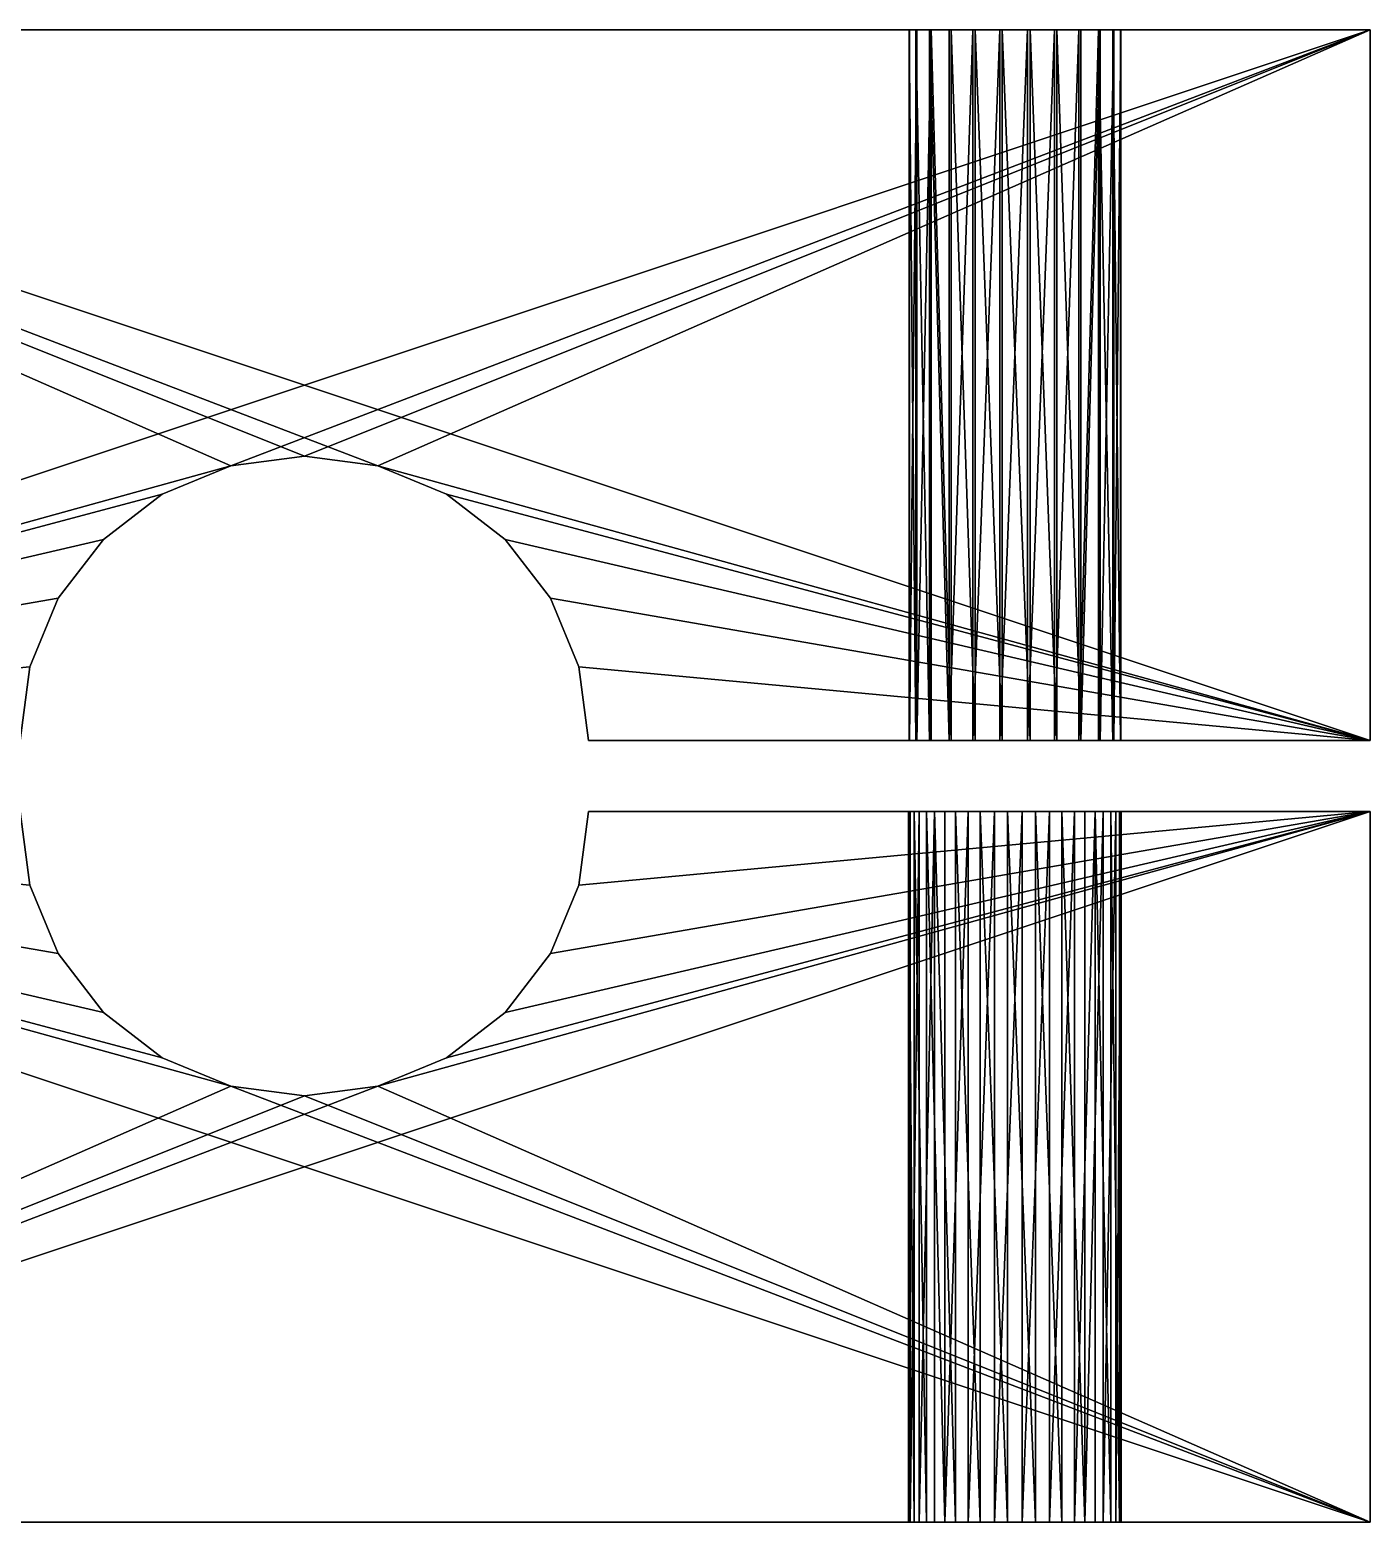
# Model space of a CAD drawing. Header units: metres. Extents: x 0 to 683, y 0 to 667.
# Drawn here: x 191.14 to 210, y 399.77 to 420.77 of the extents above; entities that cross this region are included whole.
import ezdxf

# ---------------------------------------------------------------- set-up
doc = ezdxf.new("R2010")
doc.units = ezdxf.units.M

msp = doc.modelspace()

# ---------------------------------------------------------------- meshes
at = {"layer": 'X Support bottom'}
mesh = msp.add_polyface(dxfattribs=at)
corners = [(210, 410.769, -10), (180, 420.769, -10), (210, 420.769, -10), (196.035, 414.632, -10), (195, 414.769, -10), (197, 414.233, -10), (197.828, 413.597, -10), (198.464, 412.769, -10), (198.864, 411.804, -10), (199, 410.769, -10), (193.965, 414.632, -10), (180, 410.769, -10), (193, 414.233, -10), (192.172, 413.597, -10), (191.536, 412.769, -10), (191.136, 411.804, -10), (191, 410.769, -10)]
mesh.append_faces([[corners[k] for k in face] for face in [(0, 1, 2), (8, 0, 9), (11, 15, 16)]], dxfattribs={"vtx0": -1})
mesh.append_faces([[corners[k] for k in face] for face in [(3, 0, 5), (5, 0, 6), (6, 0, 7), (7, 0, 8), (1, 10, 11), (10, 1, 4)]], dxfattribs={"vtx0": -1, "vtx1": -1})
mesh.append_faces([[corners[k] for k in face] for face in [(1, 0, 3)]], dxfattribs={"vtx0": -1, "vtx1": -1, "vtx2": -1})
mesh.append_faces([[corners[k] for k in face] for face in [(1, 3, 4), (11, 10, 12), (11, 12, 13), (11, 13, 14), (11, 14, 15)]], dxfattribs={"vtx0": -1, "vtx2": -1})
mesh = msp.add_polyface(dxfattribs=at)
corners = [(180, 410.769, 0), (210, 420.769, 0), (180, 420.769, 0), (193.965, 414.632, 0), (195, 414.769, 0), (193, 414.233, 0), (192.172, 413.597, 0), (191.536, 412.769, 0), (191.136, 411.804, 0), (191, 410.769, 0), (196.035, 414.632, 0), (210, 410.769, 0), (197, 414.233, 0), (197.828, 413.597, 0), (198.464, 412.769, 0), (198.864, 411.804, 0), (199, 410.769, 0)]
mesh.append_faces([[corners[k] for k in face] for face in [(0, 1, 2), (8, 0, 9), (11, 15, 16)]], dxfattribs={"vtx0": -1})
mesh.append_faces([[corners[k] for k in face] for face in [(3, 0, 5), (5, 0, 6), (6, 0, 7), (7, 0, 8), (1, 10, 11), (10, 1, 4)]], dxfattribs={"vtx0": -1, "vtx1": -1})
mesh.append_faces([[corners[k] for k in face] for face in [(1, 0, 3)]], dxfattribs={"vtx0": -1, "vtx1": -1, "vtx2": -1})
mesh.append_faces([[corners[k] for k in face] for face in [(1, 3, 4), (11, 10, 12), (11, 12, 13), (11, 13, 14), (11, 14, 15)]], dxfattribs={"vtx0": -1, "vtx2": -1})
mesh = msp.add_polyface(dxfattribs=at)
corners = [(180, 420.769, 0), (183.581, 420.769, -4.513), (183.504, 420.769, -4.897), (183.756, 420.769, -4.162), (184.015, 420.769, -3.869), (184.341, 420.769, -3.652), (184.712, 420.769, -3.528), (210, 420.769, 0), (185.103, 420.769, -3.504), (185.487, 420.769, -3.581), (185.838, 420.769, -3.756), (186.131, 420.769, -4.015), (186.348, 420.769, -4.341), (186.472, 420.769, -4.712), (186.496, 420.769, -5.103), (204.101, 420.769, -3.8), (203.821, 420.769, -4.073), (203.621, 420.769, -4.41), (203.515, 420.769, -4.787), (203.511, 420.769, -5.179), (204.442, 420.769, -3.608), (204.821, 420.769, -3.511), (205.213, 420.769, -3.515), (205.59, 420.769, -3.621), (205.927, 420.769, -3.821), (206.2, 420.769, -4.101), (206.392, 420.769, -4.442), (206.489, 420.769, -4.821), (180, 420.769, -10), (184.897, 420.769, -6.496), (210, 420.769, -10), (184.513, 420.769, -6.419), (184.162, 420.769, -6.244), (183.869, 420.769, -5.985), (183.652, 420.769, -5.659), (183.528, 420.769, -5.288), (185.288, 420.769, -6.472), (185.659, 420.769, -6.348), (185.985, 420.769, -6.131), (186.244, 420.769, -5.838), (186.419, 420.769, -5.487), (204.073, 420.769, -6.179), (203.8, 420.769, -5.899), (203.608, 420.769, -5.558), (204.41, 420.769, -6.379), (204.787, 420.769, -6.485), (205.179, 420.769, -6.489), (205.558, 420.769, -6.392), (205.899, 420.769, -6.2), (206.179, 420.769, -5.927), (206.379, 420.769, -5.59), (206.485, 420.769, -5.213)]
mesh.append_faces([[corners[k] for k in face] for face in [(1, 0, 3), (3, 0, 4), (4, 0, 5), (5, 0, 6), (6, 7, 8), (8, 7, 9), (9, 7, 10), (10, 7, 11), (11, 7, 12), (12, 7, 13), (13, 7, 14), (15, 7, 20), (20, 7, 21), (21, 7, 22), (22, 7, 23), (23, 7, 24), (24, 7, 25), (25, 7, 26), (26, 7, 27), (28, 29, 30), (29, 28, 31), (31, 28, 32), (32, 28, 33), (33, 28, 34), (34, 0, 35), (35, 0, 2), (41, 14, 42), (42, 14, 43), (43, 14, 19), (30, 27, 7)]], dxfattribs={"vtx0": -1, "vtx1": -1})
mesh.append_faces([[corners[k] for k in face] for face in [(14, 7, 15), (30, 14, 41)]], dxfattribs={"vtx0": -1, "vtx1": -1, "vtx2": -1})
mesh.append_faces([[corners[k] for k in face] for face in [(0, 1, 2), (6, 0, 7), (14, 15, 16), (14, 16, 17), (14, 17, 18), (14, 18, 19), (34, 28, 0), (30, 29, 36), (30, 36, 37), (30, 37, 38), (30, 38, 39), (30, 39, 40), (30, 40, 14), (30, 41, 44), (30, 44, 45), (30, 45, 46), (30, 46, 47), (30, 47, 48), (30, 48, 49), (30, 49, 50), (30, 50, 51), (30, 51, 27)]], dxfattribs={"vtx0": -1, "vtx2": -1})
mesh = msp.add_polyface(dxfattribs=at)
corners = [(203.511, 420.769, -5.179), (203.608, 410.769, -5.558), (203.608, 420.769, -5.558), (203.511, 410.769, -5.179)]
mesh.append_faces([[corners[k] for k in face] for face in [(0, 1, 2), (1, 0, 3)]], dxfattribs={"vtx0": -1})
mesh = msp.add_polyface(dxfattribs=at)
corners = [(203.515, 420.769, -4.787), (203.511, 410.769, -5.179), (203.511, 420.769, -5.179), (203.515, 410.769, -4.787)]
mesh.append_faces([[corners[k] for k in face] for face in [(0, 1, 2), (1, 0, 3)]], dxfattribs={"vtx0": -1})
mesh = msp.add_polyface(dxfattribs=at)
corners = [(203.621, 420.769, -4.41), (203.515, 410.769, -4.787), (203.515, 420.769, -4.787), (203.621, 410.769, -4.41)]
mesh.append_faces([[corners[k] for k in face] for face in [(0, 1, 2), (1, 0, 3)]], dxfattribs={"vtx0": -1})
mesh = msp.add_polyface(dxfattribs=at)
corners = [(203.608, 420.769, -5.558), (203.8, 410.769, -5.899), (203.8, 420.769, -5.899), (203.608, 410.769, -5.558)]
mesh.append_faces([[corners[k] for k in face] for face in [(0, 1, 2), (1, 0, 3)]], dxfattribs={"vtx0": -1})
mesh = msp.add_polyface(dxfattribs=at)
corners = [(203.821, 420.769, -4.073), (203.621, 410.769, -4.41), (203.621, 420.769, -4.41), (203.821, 410.769, -4.073)]
mesh.append_faces([[corners[k] for k in face] for face in [(0, 1, 2), (1, 0, 3)]], dxfattribs={"vtx0": -1})
mesh = msp.add_polyface(dxfattribs=at)
corners = [(203.8, 420.769, -5.899), (204.073, 410.769, -6.179), (204.073, 420.769, -6.179), (203.8, 410.769, -5.899)]
mesh.append_faces([[corners[k] for k in face] for face in [(0, 1, 2), (1, 0, 3)]], dxfattribs={"vtx0": -1})
mesh = msp.add_polyface(dxfattribs=at)
corners = [(204.101, 410.769, -3.8), (203.821, 420.769, -4.073), (204.101, 420.769, -3.8), (203.821, 410.769, -4.073)]
mesh.append_faces([[corners[k] for k in face] for face in [(0, 1, 2), (1, 0, 3)]], dxfattribs={"vtx0": -1})
mesh = msp.add_polyface(dxfattribs=at)
corners = [(204.073, 410.769, -6.179), (204.41, 420.769, -6.379), (204.073, 420.769, -6.179), (204.41, 410.769, -6.379)]
mesh.append_faces([[corners[k] for k in face] for face in [(0, 1, 2), (1, 0, 3)]], dxfattribs={"vtx0": -1})
mesh = msp.add_polyface(dxfattribs=at)
corners = [(204.442, 410.769, -3.608), (204.101, 420.769, -3.8), (204.442, 420.769, -3.608), (204.101, 410.769, -3.8)]
mesh.append_faces([[corners[k] for k in face] for face in [(0, 1, 2), (1, 0, 3)]], dxfattribs={"vtx0": -1})
mesh = msp.add_polyface(dxfattribs=at)
corners = [(204.41, 410.769, -6.379), (204.787, 420.769, -6.485), (204.41, 420.769, -6.379), (204.787, 410.769, -6.485)]
mesh.append_faces([[corners[k] for k in face] for face in [(0, 1, 2), (1, 0, 3)]], dxfattribs={"vtx0": -1})
mesh = msp.add_polyface(dxfattribs=at)
corners = [(204.821, 410.769, -3.511), (204.442, 420.769, -3.608), (204.821, 420.769, -3.511), (204.442, 410.769, -3.608)]
mesh.append_faces([[corners[k] for k in face] for face in [(0, 1, 2), (1, 0, 3)]], dxfattribs={"vtx0": -1})
mesh = msp.add_polyface(dxfattribs=at)
corners = [(204.787, 410.769, -6.485), (205.179, 420.769, -6.489), (204.787, 420.769, -6.485), (205.179, 410.769, -6.489)]
mesh.append_faces([[corners[k] for k in face] for face in [(0, 1, 2), (1, 0, 3)]], dxfattribs={"vtx0": -1})
mesh = msp.add_polyface(dxfattribs=at)
corners = [(205.213, 410.769, -3.515), (204.821, 420.769, -3.511), (205.213, 420.769, -3.515), (204.821, 410.769, -3.511)]
mesh.append_faces([[corners[k] for k in face] for face in [(0, 1, 2), (1, 0, 3)]], dxfattribs={"vtx0": -1})
mesh = msp.add_polyface(dxfattribs=at)
corners = [(205.179, 410.769, -6.489), (205.558, 420.769, -6.392), (205.179, 420.769, -6.489), (205.558, 410.769, -6.392)]
mesh.append_faces([[corners[k] for k in face] for face in [(0, 1, 2), (1, 0, 3)]], dxfattribs={"vtx0": -1})
mesh = msp.add_polyface(dxfattribs=at)
corners = [(205.59, 410.769, -3.621), (205.213, 420.769, -3.515), (205.59, 420.769, -3.621), (205.213, 410.769, -3.515)]
mesh.append_faces([[corners[k] for k in face] for face in [(0, 1, 2), (1, 0, 3)]], dxfattribs={"vtx0": -1})
mesh = msp.add_polyface(dxfattribs=at)
corners = [(205.558, 410.769, -6.392), (205.899, 420.769, -6.2), (205.558, 420.769, -6.392), (205.899, 410.769, -6.2)]
mesh.append_faces([[corners[k] for k in face] for face in [(0, 1, 2), (1, 0, 3)]], dxfattribs={"vtx0": -1})
mesh = msp.add_polyface(dxfattribs=at)
corners = [(205.927, 410.769, -3.821), (205.59, 420.769, -3.621), (205.927, 420.769, -3.821), (205.59, 410.769, -3.621)]
mesh.append_faces([[corners[k] for k in face] for face in [(0, 1, 2), (1, 0, 3)]], dxfattribs={"vtx0": -1})
mesh = msp.add_polyface(dxfattribs=at)
corners = [(205.899, 410.769, -6.2), (206.179, 420.769, -5.927), (205.899, 420.769, -6.2), (206.179, 410.769, -5.927)]
mesh.append_faces([[corners[k] for k in face] for face in [(0, 1, 2), (1, 0, 3)]], dxfattribs={"vtx0": -1})
mesh = msp.add_polyface(dxfattribs=at)
corners = [(205.927, 410.769, -3.821), (206.2, 420.769, -4.101), (206.2, 410.769, -4.101), (205.927, 420.769, -3.821)]
mesh.append_faces([[corners[k] for k in face] for face in [(0, 1, 2), (1, 0, 3)]], dxfattribs={"vtx0": -1})
mesh = msp.add_polyface(dxfattribs=at)
corners = [(206.379, 410.769, -5.59), (206.179, 420.769, -5.927), (206.179, 410.769, -5.927), (206.379, 420.769, -5.59)]
mesh.append_faces([[corners[k] for k in face] for face in [(0, 1, 2), (1, 0, 3)]], dxfattribs={"vtx0": -1})
mesh = msp.add_polyface(dxfattribs=at)
corners = [(206.2, 410.769, -4.101), (206.392, 420.769, -4.442), (206.392, 410.769, -4.442), (206.2, 420.769, -4.101)]
mesh.append_faces([[corners[k] for k in face] for face in [(0, 1, 2), (1, 0, 3)]], dxfattribs={"vtx0": -1})
mesh = msp.add_polyface(dxfattribs=at)
corners = [(206.485, 410.769, -5.213), (206.379, 420.769, -5.59), (206.379, 410.769, -5.59), (206.485, 420.769, -5.213)]
mesh.append_faces([[corners[k] for k in face] for face in [(0, 1, 2), (1, 0, 3)]], dxfattribs={"vtx0": -1})
mesh = msp.add_polyface(dxfattribs=at)
corners = [(206.392, 410.769, -4.442), (206.489, 420.769, -4.821), (206.489, 410.769, -4.821), (206.392, 420.769, -4.442)]
mesh.append_faces([[corners[k] for k in face] for face in [(0, 1, 2), (1, 0, 3)]], dxfattribs={"vtx0": -1})
mesh = msp.add_polyface(dxfattribs=at)
corners = [(206.489, 410.769, -4.821), (206.485, 420.769, -5.213), (206.485, 410.769, -5.213), (206.489, 420.769, -4.821)]
mesh.append_faces([[corners[k] for k in face] for face in [(0, 1, 2), (1, 0, 3)]], dxfattribs={"vtx0": -1})
mesh = msp.add_polyface(dxfattribs=at)
corners = [(210, 420.769, 0), (210, 410.769, -10), (210, 420.769, -10), (210, 410.769, 0)]
mesh.append_faces([[corners[k] for k in face] for face in [(0, 1, 2), (1, 0, 3)]], dxfattribs={"vtx0": -1})
mesh = msp.add_polyface(dxfattribs=at)
corners = [(195, 414.769, -10), (193.965, 414.632, 0), (193.965, 414.632, -10), (195, 414.769, 0)]
mesh.append_faces([[corners[k] for k in face] for face in [(0, 1, 2), (1, 0, 3)]], dxfattribs={"vtx0": -1})
mesh = msp.add_polyface(dxfattribs=at)
corners = [(196.035, 414.632, -10), (195, 414.769, 0), (195, 414.769, -10), (196.035, 414.632, 0)]
mesh.append_faces([[corners[k] for k in face] for face in [(0, 1, 2), (1, 0, 3)]], dxfattribs={"vtx0": -1})
mesh = msp.add_polyface(dxfattribs=at)
corners = [(193.965, 414.632, -10), (193, 414.233, 0), (193, 414.233, -10), (193.965, 414.632, 0)]
mesh.append_faces([[corners[k] for k in face] for face in [(0, 1, 2), (1, 0, 3)]], dxfattribs={"vtx0": -1})
mesh = msp.add_polyface(dxfattribs=at)
corners = [(197, 414.233, -10), (196.035, 414.632, 0), (196.035, 414.632, -10), (197, 414.233, 0)]
mesh.append_faces([[corners[k] for k in face] for face in [(0, 1, 2), (1, 0, 3)]], dxfattribs={"vtx0": -1})
mesh = msp.add_polyface(dxfattribs=at)
corners = [(193, 414.233, -10), (192.172, 413.597, 0), (192.172, 413.597, -10), (193, 414.233, 0)]
mesh.append_faces([[corners[k] for k in face] for face in [(0, 1, 2), (1, 0, 3)]], dxfattribs={"vtx0": -1})
mesh = msp.add_polyface(dxfattribs=at)
corners = [(197.828, 413.597, -10), (197, 414.233, 0), (197, 414.233, -10), (197.828, 413.597, 0)]
mesh.append_faces([[corners[k] for k in face] for face in [(0, 1, 2), (1, 0, 3)]], dxfattribs={"vtx0": -1})
mesh = msp.add_polyface(dxfattribs=at)
corners = [(192.172, 413.597, 0), (191.536, 412.769, -10), (192.172, 413.597, -10), (191.536, 412.769, 0)]
mesh.append_faces([[corners[k] for k in face] for face in [(0, 1, 2), (1, 0, 3)]], dxfattribs={"vtx0": -1})
mesh = msp.add_polyface(dxfattribs=at)
corners = [(198.464, 412.769, 0), (197.828, 413.597, -10), (198.464, 412.769, -10), (197.828, 413.597, 0)]
mesh.append_faces([[corners[k] for k in face] for face in [(0, 1, 2), (1, 0, 3)]], dxfattribs={"vtx0": -1})
mesh = msp.add_polyface(dxfattribs=at)
corners = [(191.536, 412.769, 0), (191.136, 411.804, -10), (191.536, 412.769, -10), (191.136, 411.804, 0)]
mesh.append_faces([[corners[k] for k in face] for face in [(0, 1, 2), (1, 0, 3)]], dxfattribs={"vtx0": -1})
mesh = msp.add_polyface(dxfattribs=at)
corners = [(198.864, 411.804, 0), (198.464, 412.769, -10), (198.864, 411.804, -10), (198.464, 412.769, 0)]
mesh.append_faces([[corners[k] for k in face] for face in [(0, 1, 2), (1, 0, 3)]], dxfattribs={"vtx0": -1})
mesh = msp.add_polyface(dxfattribs=at)
corners = [(191.136, 411.804, 0), (191, 410.769, -10), (191.136, 411.804, -10), (191, 410.769, 0)]
mesh.append_faces([[corners[k] for k in face] for face in [(0, 1, 2), (1, 0, 3)]], dxfattribs={"vtx0": -1})
mesh = msp.add_polyface(dxfattribs=at)
corners = [(199, 410.769, 0), (198.864, 411.804, -10), (199, 410.769, -10), (198.864, 411.804, 0)]
mesh.append_faces([[corners[k] for k in face] for face in [(0, 1, 2), (1, 0, 3)]], dxfattribs={"vtx0": -1})
mesh = msp.add_polyface(dxfattribs=at)
corners = [(199, 410.769, -10), (203.8, 410.769, -5.899), (199, 410.769, 0), (204.073, 410.769, -6.179), (210, 410.769, -10), (203.608, 410.769, -5.558), (203.511, 410.769, -5.179), (204.41, 410.769, -6.379), (204.787, 410.769, -6.485), (205.179, 410.769, -6.489), (205.558, 410.769, -6.392), (205.899, 410.769, -6.2), (206.179, 410.769, -5.927), (206.379, 410.769, -5.59), (206.485, 410.769, -5.213), (206.489, 410.769, -4.821), (204.101, 410.769, -3.8), (210, 410.769, 0), (203.821, 410.769, -4.073), (203.621, 410.769, -4.41), (203.515, 410.769, -4.787), (204.442, 410.769, -3.608), (204.821, 410.769, -3.511), (205.213, 410.769, -3.515), (205.59, 410.769, -3.621), (205.927, 410.769, -3.821), (206.2, 410.769, -4.101), (206.392, 410.769, -4.442)]
mesh.append_faces([[corners[k] for k in face] for face in [(0, 1, 2), (1, 0, 3), (3, 4, 7), (7, 4, 8), (8, 4, 9), (9, 4, 10), (10, 4, 11), (11, 4, 12), (12, 4, 13), (13, 4, 14), (14, 4, 15), (2, 16, 17), (16, 2, 18), (18, 2, 19), (19, 2, 20), (20, 2, 6), (17, 15, 4)]], dxfattribs={"vtx0": -1, "vtx1": -1})
mesh.append_faces([[corners[k] for k in face] for face in [(3, 0, 4), (2, 1, 5), (2, 5, 6), (17, 16, 21), (17, 21, 22), (17, 22, 23), (17, 23, 24), (17, 24, 25), (17, 25, 26), (17, 26, 27), (17, 27, 15)]], dxfattribs={"vtx0": -1, "vtx2": -1})
mesh = msp.add_polyface(dxfattribs=at)
corners = [(180, 409.769, -10), (210, 399.769, -10), (180, 399.769, -10), (193.965, 405.905, -10), (195, 405.769, -10), (193, 406.304, -10), (192.172, 406.94, -10), (191.536, 407.769, -10), (191.136, 408.733, -10), (191, 409.769, -10), (196.035, 405.905, -10), (210, 409.769, -10), (197, 406.304, -10), (197.828, 406.94, -10), (198.464, 407.769, -10), (198.864, 408.733, -10), (199, 409.769, -10)]
mesh.append_faces([[corners[k] for k in face] for face in [(0, 1, 2), (8, 0, 9), (11, 15, 16)]], dxfattribs={"vtx0": -1})
mesh.append_faces([[corners[k] for k in face] for face in [(3, 0, 5), (5, 0, 6), (6, 0, 7), (7, 0, 8), (1, 10, 11), (10, 1, 4)]], dxfattribs={"vtx0": -1, "vtx1": -1})
mesh.append_faces([[corners[k] for k in face] for face in [(1, 0, 3)]], dxfattribs={"vtx0": -1, "vtx1": -1, "vtx2": -1})
mesh.append_faces([[corners[k] for k in face] for face in [(1, 3, 4), (11, 10, 12), (11, 12, 13), (11, 13, 14), (11, 14, 15)]], dxfattribs={"vtx0": -1, "vtx2": -1})
mesh = msp.add_polyface(dxfattribs=at)
corners = [(210, 409.769, 0), (180, 399.769, 0), (210, 399.769, 0), (196.035, 405.905, 0), (195, 405.769, 0), (197, 406.304, 0), (197.828, 406.94, 0), (198.464, 407.769, 0), (198.864, 408.733, 0), (199, 409.769, 0), (193.965, 405.905, 0), (180, 409.769, 0), (193, 406.304, 0), (192.172, 406.94, 0), (191.536, 407.769, 0), (191.136, 408.733, 0), (191, 409.769, 0)]
mesh.append_faces([[corners[k] for k in face] for face in [(0, 1, 2), (8, 0, 9), (11, 15, 16)]], dxfattribs={"vtx0": -1})
mesh.append_faces([[corners[k] for k in face] for face in [(3, 0, 5), (5, 0, 6), (6, 0, 7), (7, 0, 8), (1, 10, 11), (10, 1, 4)]], dxfattribs={"vtx0": -1, "vtx1": -1})
mesh.append_faces([[corners[k] for k in face] for face in [(1, 0, 3)]], dxfattribs={"vtx0": -1, "vtx1": -1, "vtx2": -1})
mesh.append_faces([[corners[k] for k in face] for face in [(1, 3, 4), (11, 10, 12), (11, 12, 13), (11, 13, 14), (11, 14, 15)]], dxfattribs={"vtx0": -1, "vtx2": -1})
mesh = msp.add_polyface(dxfattribs=at)
corners = [(191, 409.769, 0), (191.136, 408.733, -10), (191, 409.769, -10), (191.136, 408.733, 0)]
mesh.append_faces([[corners[k] for k in face] for face in [(0, 1, 2), (1, 0, 3)]], dxfattribs={"vtx0": -1})
mesh = msp.add_polyface(dxfattribs=at)
corners = [(198.864, 408.733, 0), (199, 409.769, -10), (198.864, 408.733, -10), (199, 409.769, 0)]
mesh.append_faces([[corners[k] for k in face] for face in [(0, 1, 2), (1, 0, 3)]], dxfattribs={"vtx0": -1})
mesh = msp.add_polyface(dxfattribs=at)
corners = [(210, 409.769, -10), (206.348, 409.769, -5.659), (210, 409.769, 0), (206.131, 409.769, -5.985), (205.838, 409.769, -6.244), (199, 409.769, -10), (206.472, 409.769, -5.288), (206.496, 409.769, -4.897), (205.487, 409.769, -6.419), (205.103, 409.769, -6.496), (204.712, 409.769, -6.472), (204.341, 409.769, -6.348), (204.015, 409.769, -6.131), (203.756, 409.769, -5.838), (203.581, 409.769, -5.487), (203.504, 409.769, -5.103), (205.659, 409.769, -3.652), (199, 409.769, 0), (205.985, 409.769, -3.869), (206.244, 409.769, -4.162), (206.419, 409.769, -4.513), (205.288, 409.769, -3.528), (204.897, 409.769, -3.504), (204.513, 409.769, -3.581), (204.162, 409.769, -3.756), (203.869, 409.769, -4.015), (203.652, 409.769, -4.341), (203.528, 409.769, -4.712)]
mesh.append_faces([[corners[k] for k in face] for face in [(0, 1, 2), (1, 0, 3), (3, 0, 4), (4, 5, 8), (8, 5, 9), (9, 5, 10), (10, 5, 11), (11, 5, 12), (12, 5, 13), (13, 5, 14), (14, 5, 15), (2, 16, 17), (16, 2, 18), (18, 2, 19), (19, 2, 20), (20, 2, 7), (17, 15, 5)]], dxfattribs={"vtx0": -1, "vtx1": -1})
mesh.append_faces([[corners[k] for k in face] for face in [(4, 0, 5), (2, 1, 6), (2, 6, 7), (17, 16, 21), (17, 21, 22), (17, 22, 23), (17, 23, 24), (17, 24, 25), (17, 25, 26), (17, 26, 27), (17, 27, 15)]], dxfattribs={"vtx0": -1, "vtx2": -1})
mesh = msp.add_polyface(dxfattribs=at)
corners = [(203.528, 409.769, -4.712), (203.504, 399.769, -5.103), (203.504, 409.769, -5.103), (203.528, 399.769, -4.712)]
mesh.append_faces([[corners[k] for k in face] for face in [(0, 1, 2), (1, 0, 3)]], dxfattribs={"vtx0": -1})
mesh = msp.add_polyface(dxfattribs=at)
corners = [(203.504, 409.769, -5.103), (203.581, 399.769, -5.487), (203.581, 409.769, -5.487), (203.504, 399.769, -5.103)]
mesh.append_faces([[corners[k] for k in face] for face in [(0, 1, 2), (1, 0, 3)]], dxfattribs={"vtx0": -1})
mesh = msp.add_polyface(dxfattribs=at)
corners = [(203.652, 409.769, -4.341), (203.528, 399.769, -4.712), (203.528, 409.769, -4.712), (203.652, 399.769, -4.341)]
mesh.append_faces([[corners[k] for k in face] for face in [(0, 1, 2), (1, 0, 3)]], dxfattribs={"vtx0": -1})
mesh = msp.add_polyface(dxfattribs=at)
corners = [(203.581, 409.769, -5.487), (203.756, 399.769, -5.838), (203.756, 409.769, -5.838), (203.581, 399.769, -5.487)]
mesh.append_faces([[corners[k] for k in face] for face in [(0, 1, 2), (1, 0, 3)]], dxfattribs={"vtx0": -1})
mesh = msp.add_polyface(dxfattribs=at)
corners = [(203.869, 409.769, -4.015), (203.652, 399.769, -4.341), (203.652, 409.769, -4.341), (203.869, 399.769, -4.015)]
mesh.append_faces([[corners[k] for k in face] for face in [(0, 1, 2), (1, 0, 3)]], dxfattribs={"vtx0": -1})
mesh = msp.add_polyface(dxfattribs=at)
corners = [(203.756, 409.769, -5.838), (204.015, 399.769, -6.131), (204.015, 409.769, -6.131), (203.756, 399.769, -5.838)]
mesh.append_faces([[corners[k] for k in face] for face in [(0, 1, 2), (1, 0, 3)]], dxfattribs={"vtx0": -1})
mesh = msp.add_polyface(dxfattribs=at)
corners = [(203.869, 409.769, -4.015), (204.162, 399.769, -3.756), (203.869, 399.769, -4.015), (204.162, 409.769, -3.756)]
mesh.append_faces([[corners[k] for k in face] for face in [(0, 1, 2), (1, 0, 3)]], dxfattribs={"vtx0": -1})
mesh = msp.add_polyface(dxfattribs=at)
corners = [(204.341, 409.769, -6.348), (204.015, 399.769, -6.131), (204.341, 399.769, -6.348), (204.015, 409.769, -6.131)]
mesh.append_faces([[corners[k] for k in face] for face in [(0, 1, 2), (1, 0, 3)]], dxfattribs={"vtx0": -1})
mesh = msp.add_polyface(dxfattribs=at)
corners = [(204.162, 409.769, -3.756), (204.513, 399.769, -3.581), (204.162, 399.769, -3.756), (204.513, 409.769, -3.581)]
mesh.append_faces([[corners[k] for k in face] for face in [(0, 1, 2), (1, 0, 3)]], dxfattribs={"vtx0": -1})
mesh = msp.add_polyface(dxfattribs=at)
corners = [(204.712, 409.769, -6.472), (204.341, 399.769, -6.348), (204.712, 399.769, -6.472), (204.341, 409.769, -6.348)]
mesh.append_faces([[corners[k] for k in face] for face in [(0, 1, 2), (1, 0, 3)]], dxfattribs={"vtx0": -1})
mesh = msp.add_polyface(dxfattribs=at)
corners = [(204.513, 409.769, -3.581), (204.897, 399.769, -3.504), (204.513, 399.769, -3.581), (204.897, 409.769, -3.504)]
mesh.append_faces([[corners[k] for k in face] for face in [(0, 1, 2), (1, 0, 3)]], dxfattribs={"vtx0": -1})
mesh = msp.add_polyface(dxfattribs=at)
corners = [(205.103, 409.769, -6.496), (204.712, 399.769, -6.472), (205.103, 399.769, -6.496), (204.712, 409.769, -6.472)]
mesh.append_faces([[corners[k] for k in face] for face in [(0, 1, 2), (1, 0, 3)]], dxfattribs={"vtx0": -1})
mesh = msp.add_polyface(dxfattribs=at)
corners = [(204.897, 409.769, -3.504), (205.288, 399.769, -3.528), (204.897, 399.769, -3.504), (205.288, 409.769, -3.528)]
mesh.append_faces([[corners[k] for k in face] for face in [(0, 1, 2), (1, 0, 3)]], dxfattribs={"vtx0": -1})
mesh = msp.add_polyface(dxfattribs=at)
corners = [(205.487, 409.769, -6.419), (205.103, 399.769, -6.496), (205.487, 399.769, -6.419), (205.103, 409.769, -6.496)]
mesh.append_faces([[corners[k] for k in face] for face in [(0, 1, 2), (1, 0, 3)]], dxfattribs={"vtx0": -1})
mesh = msp.add_polyface(dxfattribs=at)
corners = [(205.288, 409.769, -3.528), (205.659, 399.769, -3.652), (205.288, 399.769, -3.528), (205.659, 409.769, -3.652)]
mesh.append_faces([[corners[k] for k in face] for face in [(0, 1, 2), (1, 0, 3)]], dxfattribs={"vtx0": -1})
mesh = msp.add_polyface(dxfattribs=at)
corners = [(205.838, 409.769, -6.244), (205.487, 399.769, -6.419), (205.838, 399.769, -6.244), (205.487, 409.769, -6.419)]
mesh.append_faces([[corners[k] for k in face] for face in [(0, 1, 2), (1, 0, 3)]], dxfattribs={"vtx0": -1})
mesh = msp.add_polyface(dxfattribs=at)
corners = [(205.659, 409.769, -3.652), (205.985, 399.769, -3.869), (205.659, 399.769, -3.652), (205.985, 409.769, -3.869)]
mesh.append_faces([[corners[k] for k in face] for face in [(0, 1, 2), (1, 0, 3)]], dxfattribs={"vtx0": -1})
mesh = msp.add_polyface(dxfattribs=at)
corners = [(206.131, 409.769, -5.985), (205.838, 399.769, -6.244), (206.131, 399.769, -5.985), (205.838, 409.769, -6.244)]
mesh.append_faces([[corners[k] for k in face] for face in [(0, 1, 2), (1, 0, 3)]], dxfattribs={"vtx0": -1})
mesh = msp.add_polyface(dxfattribs=at)
corners = [(205.985, 399.769, -3.869), (206.244, 409.769, -4.162), (206.244, 399.769, -4.162), (205.985, 409.769, -3.869)]
mesh.append_faces([[corners[k] for k in face] for face in [(0, 1, 2), (1, 0, 3)]], dxfattribs={"vtx0": -1})
mesh = msp.add_polyface(dxfattribs=at)
corners = [(206.348, 399.769, -5.659), (206.131, 409.769, -5.985), (206.131, 399.769, -5.985), (206.348, 409.769, -5.659)]
mesh.append_faces([[corners[k] for k in face] for face in [(0, 1, 2), (1, 0, 3)]], dxfattribs={"vtx0": -1})
mesh = msp.add_polyface(dxfattribs=at)
corners = [(206.244, 399.769, -4.162), (206.419, 409.769, -4.513), (206.419, 399.769, -4.513), (206.244, 409.769, -4.162)]
mesh.append_faces([[corners[k] for k in face] for face in [(0, 1, 2), (1, 0, 3)]], dxfattribs={"vtx0": -1})
mesh = msp.add_polyface(dxfattribs=at)
corners = [(206.472, 399.769, -5.288), (206.348, 409.769, -5.659), (206.348, 399.769, -5.659), (206.472, 409.769, -5.288)]
mesh.append_faces([[corners[k] for k in face] for face in [(0, 1, 2), (1, 0, 3)]], dxfattribs={"vtx0": -1})
mesh = msp.add_polyface(dxfattribs=at)
corners = [(206.419, 399.769, -4.513), (206.496, 409.769, -4.897), (206.496, 399.769, -4.897), (206.419, 409.769, -4.513)]
mesh.append_faces([[corners[k] for k in face] for face in [(0, 1, 2), (1, 0, 3)]], dxfattribs={"vtx0": -1})
mesh = msp.add_polyface(dxfattribs=at)
corners = [(206.496, 399.769, -4.897), (206.472, 409.769, -5.288), (206.472, 399.769, -5.288), (206.496, 409.769, -4.897)]
mesh.append_faces([[corners[k] for k in face] for face in [(0, 1, 2), (1, 0, 3)]], dxfattribs={"vtx0": -1})
mesh = msp.add_polyface(dxfattribs=at)
corners = [(210, 409.769, 0), (210, 399.769, -10), (210, 409.769, -10), (210, 399.769, 0)]
mesh.append_faces([[corners[k] for k in face] for face in [(0, 1, 2), (1, 0, 3)]], dxfattribs={"vtx0": -1})
mesh = msp.add_polyface(dxfattribs=at)
corners = [(191.136, 408.733, 0), (191.536, 407.769, -10), (191.136, 408.733, -10), (191.536, 407.769, 0)]
mesh.append_faces([[corners[k] for k in face] for face in [(0, 1, 2), (1, 0, 3)]], dxfattribs={"vtx0": -1})
mesh = msp.add_polyface(dxfattribs=at)
corners = [(198.464, 407.769, 0), (198.864, 408.733, -10), (198.464, 407.769, -10), (198.864, 408.733, 0)]
mesh.append_faces([[corners[k] for k in face] for face in [(0, 1, 2), (1, 0, 3)]], dxfattribs={"vtx0": -1})
mesh = msp.add_polyface(dxfattribs=at)
corners = [(191.536, 407.769, 0), (192.172, 406.94, -10), (191.536, 407.769, -10), (192.172, 406.94, 0)]
mesh.append_faces([[corners[k] for k in face] for face in [(0, 1, 2), (1, 0, 3)]], dxfattribs={"vtx0": -1})
mesh = msp.add_polyface(dxfattribs=at)
corners = [(197.828, 406.94, 0), (198.464, 407.769, -10), (197.828, 406.94, -10), (198.464, 407.769, 0)]
mesh.append_faces([[corners[k] for k in face] for face in [(0, 1, 2), (1, 0, 3)]], dxfattribs={"vtx0": -1})
mesh = msp.add_polyface(dxfattribs=at)
corners = [(192.172, 406.94, -10), (193, 406.304, 0), (193, 406.304, -10), (192.172, 406.94, 0)]
mesh.append_faces([[corners[k] for k in face] for face in [(0, 1, 2), (1, 0, 3)]], dxfattribs={"vtx0": -1})
mesh = msp.add_polyface(dxfattribs=at)
corners = [(197, 406.304, -10), (197.828, 406.94, 0), (197.828, 406.94, -10), (197, 406.304, 0)]
mesh.append_faces([[corners[k] for k in face] for face in [(0, 1, 2), (1, 0, 3)]], dxfattribs={"vtx0": -1})
mesh = msp.add_polyface(dxfattribs=at)
corners = [(193, 406.304, -10), (193.965, 405.905, 0), (193.965, 405.905, -10), (193, 406.304, 0)]
mesh.append_faces([[corners[k] for k in face] for face in [(0, 1, 2), (1, 0, 3)]], dxfattribs={"vtx0": -1})
mesh = msp.add_polyface(dxfattribs=at)
corners = [(196.035, 405.905, -10), (197, 406.304, 0), (197, 406.304, -10), (196.035, 405.905, 0)]
mesh.append_faces([[corners[k] for k in face] for face in [(0, 1, 2), (1, 0, 3)]], dxfattribs={"vtx0": -1})
mesh = msp.add_polyface(dxfattribs=at)
corners = [(193.965, 405.905, -10), (195, 405.769, 0), (195, 405.769, -10), (193.965, 405.905, 0)]
mesh.append_faces([[corners[k] for k in face] for face in [(0, 1, 2), (1, 0, 3)]], dxfattribs={"vtx0": -1})
mesh = msp.add_polyface(dxfattribs=at)
corners = [(195, 405.769, -10), (196.035, 405.905, 0), (196.035, 405.905, -10), (195, 405.769, 0)]
mesh.append_faces([[corners[k] for k in face] for face in [(0, 1, 2), (1, 0, 3)]], dxfattribs={"vtx0": -1})
mesh = msp.add_polyface(dxfattribs=at)
corners = [(210, 399.769, 0), (206.419, 399.769, -4.513), (206.496, 399.769, -4.897), (206.244, 399.769, -4.162), (205.985, 399.769, -3.869), (205.659, 399.769, -3.652), (205.288, 399.769, -3.528), (180, 399.769, 0), (204.897, 399.769, -3.504), (204.513, 399.769, -3.581), (204.162, 399.769, -3.756), (203.869, 399.769, -4.015), (203.652, 399.769, -4.341), (203.528, 399.769, -4.712), (203.504, 399.769, -5.103), (185.899, 399.769, -3.8), (186.179, 399.769, -4.073), (186.379, 399.769, -4.41), (186.485, 399.769, -4.787), (186.489, 399.769, -5.179), (185.558, 399.769, -3.608), (185.179, 399.769, -3.511), (184.787, 399.769, -3.515), (184.41, 399.769, -3.621), (184.073, 399.769, -3.821), (183.8, 399.769, -4.101), (183.608, 399.769, -4.442), (183.511, 399.769, -4.821), (210, 399.769, -10), (205.103, 399.769, -6.496), (180, 399.769, -10), (205.487, 399.769, -6.419), (205.838, 399.769, -6.244), (206.131, 399.769, -5.985), (206.348, 399.769, -5.659), (206.472, 399.769, -5.288), (204.712, 399.769, -6.472), (204.341, 399.769, -6.348), (204.015, 399.769, -6.131), (203.756, 399.769, -5.838), (203.581, 399.769, -5.487), (185.927, 399.769, -6.179), (186.2, 399.769, -5.899), (186.392, 399.769, -5.558), (185.59, 399.769, -6.379), (185.213, 399.769, -6.485), (184.821, 399.769, -6.489), (184.442, 399.769, -6.392), (184.101, 399.769, -6.2), (183.821, 399.769, -5.927), (183.621, 399.769, -5.59), (183.515, 399.769, -5.213)]
mesh.append_faces([[corners[k] for k in face] for face in [(1, 0, 3), (3, 0, 4), (4, 0, 5), (5, 0, 6), (6, 7, 8), (8, 7, 9), (9, 7, 10), (10, 7, 11), (11, 7, 12), (12, 7, 13), (13, 7, 14), (15, 7, 20), (20, 7, 21), (21, 7, 22), (22, 7, 23), (23, 7, 24), (24, 7, 25), (25, 7, 26), (26, 7, 27), (28, 29, 30), (29, 28, 31), (31, 28, 32), (32, 28, 33), (33, 28, 34), (34, 0, 35), (35, 0, 2), (41, 14, 42), (42, 14, 43), (43, 14, 19), (30, 27, 7)]], dxfattribs={"vtx0": -1, "vtx1": -1})
mesh.append_faces([[corners[k] for k in face] for face in [(14, 7, 15), (30, 14, 41)]], dxfattribs={"vtx0": -1, "vtx1": -1, "vtx2": -1})
mesh.append_faces([[corners[k] for k in face] for face in [(0, 1, 2), (6, 0, 7), (14, 15, 16), (14, 16, 17), (14, 17, 18), (14, 18, 19), (34, 28, 0), (30, 29, 36), (30, 36, 37), (30, 37, 38), (30, 38, 39), (30, 39, 40), (30, 40, 14), (30, 41, 44), (30, 44, 45), (30, 45, 46), (30, 46, 47), (30, 47, 48), (30, 48, 49), (30, 49, 50), (30, 50, 51), (30, 51, 27)]], dxfattribs={"vtx0": -1, "vtx2": -1})

doc.saveas('drawing.dxf')
